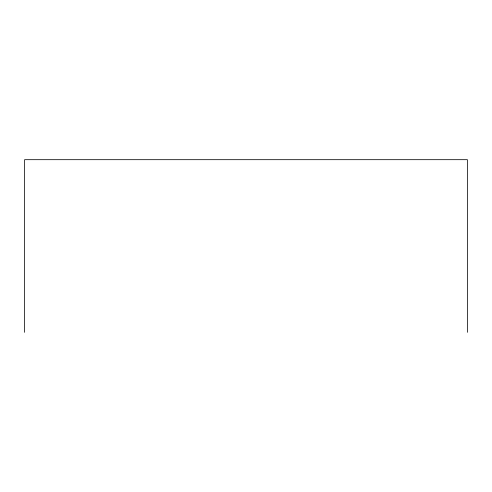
<?xml version="1.0" encoding="UTF-8"?>
<svg xmlns="http://www.w3.org/2000/svg" width="492" height="492" viewBox="0 0 492 492"><rect width="100%" height="100%" fill="white"/><g stroke="black" fill="none" stroke-linecap="round" stroke-linejoin="round"><path stroke-width="0.74" d="M467.4 332.321L467.4 159.679L24.6 159.679L24.6 332.321"/></g></svg>
